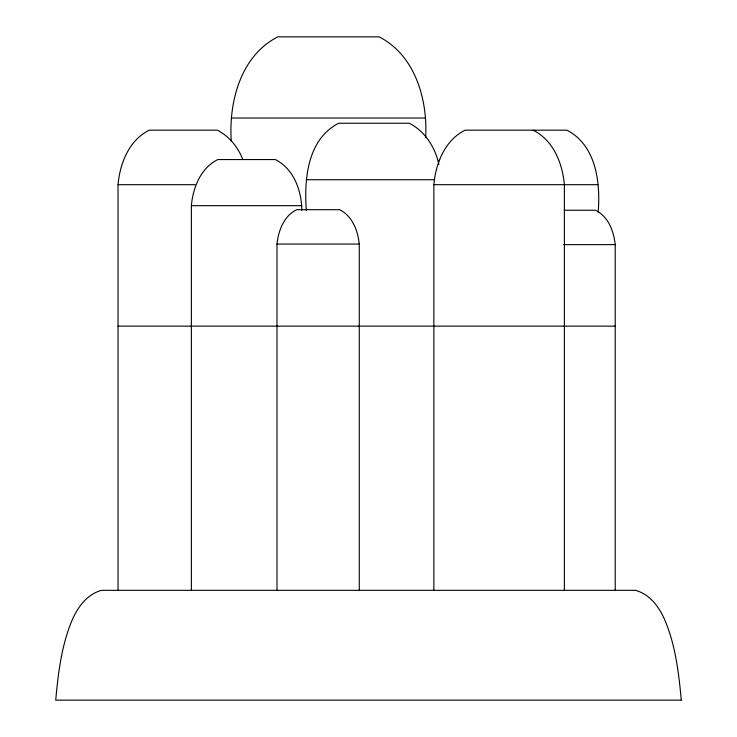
<?xml version="1.0" encoding="UTF-8"?>
<svg xmlns="http://www.w3.org/2000/svg" width="737" height="737" viewBox="0 0 737 737"><rect width="100%" height="100%" fill="white"/><g stroke="black" fill="none" stroke-linecap="round" stroke-linejoin="round"><path stroke-width="1.11" d="M118.031 590.337L118.031 184.683C119.938 163.292 129.003 140.279 149.261 130.173L217.323 130.173C228.986 136.207 237.811 146.727 242.528 158.906M191.371 590.337L191.371 205.678C192.983 187.576 200.657 168.11 217.793 159.56L275.371 159.56C293.777 168.911 301.691 190.68 301.792 210.266M231.271 141.025C228.645 102.148 240.465 55.966 277.775 36.85L379.122 36.85C415.253 55.349 427.81 99.67 425.636 137.57M306.334 210.607C304.022 179.635 307.237 139.293 338.707 123.236L409.238 123.236C425.129 131.25 435.18 147.455 438.93 164.48M433.853 590.337L433.853 184.683C435.76 163.292 444.835 140.279 465.084 130.173L566.91 130.173C596.242 145.253 600.646 182.969 598.14 212.284M276.983 590.337L276.983 244.058C278.439 230.644 283.819 216.005 296.67 209.686L339.582 209.686C352.433 216.005 357.813 230.644 359.269 244.058L359.269 590.337M438.303 161.431L439.805 159.708M231.271 118.021L425.636 118.021M306.334 179.727L434.047 179.727M118.031 184.683L195.167 184.683M433.853 184.683L598.14 184.683M191.371 205.678L301.792 205.678M564.22 210.248L595.524 210.248C608.384 216.567 613.764 231.206 615.22 244.62L615.22 590.337M276.983 244.058L359.269 244.058M563.713 244.62L615.22 244.62M118.031 326.141L276.79 326.141M276.983 326.141L615.22 326.141M635.285 590.337L101.485 590.337C86.653 594.391 77.238 607.822 71.618 621.337C61.364 646.321 58.168 673.471 55.717 700.15L681.006 700.15M635.515 590.337C650.347 594.391 659.762 607.822 665.382 621.337C675.636 646.321 678.832 673.471 681.283 700.15M533.146 130.173C553.404 140.279 562.478 163.292 564.376 184.683L564.376 590.337"/></g></svg>
